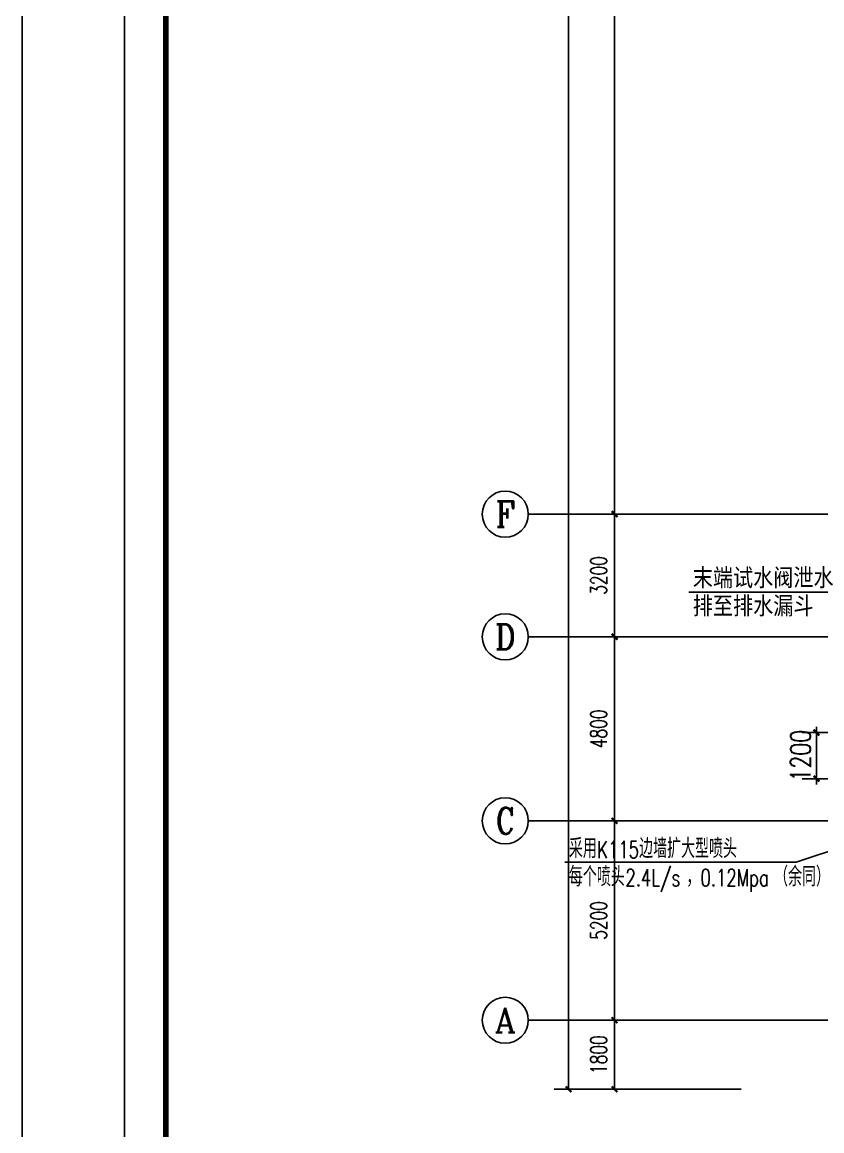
# Model space of a CAD drawing. Extents: x 0 to 2838408, y -923048 to 203859.
# Drawn here: x 2660058 to 2680921, y -549743 to -520827 of the extents above; entities that cross this region are included whole.
import ezdxf
from ezdxf.enums import TextEntityAlignment as Align

# ---------------------------------------------------------------- set-up
doc = ezdxf.new("R2010")
doc.units = 0
doc.header["$LTSCALE"] = 1000
for name, color, linetype in [('AXIS', 3, 'Continuous'), ('AXIS_TEXT', 7, 'Continuous'), ('BTTK', 7, 'Continuous'), ('DIM_喷淋', 3, 'Continuous'), ('DIM_废水', 3, 'Continuous'), ('DOTE', 8, 'Continuous'), ('PUB_TITLE', 4, 'Continuous'), ('TWT_DIM', 3, 'Continuous'), ('XREF', 8, 'Continuous')]:
    doc.layers.add(name, color=color, linetype=linetype)
doc.styles.add('_TCH_AXIS', font='COMPLEX', dxfattribs={"bigfont": 'GBCBIG'})
doc.styles.add('_TCH_DIM', font='SIMPLEX', dxfattribs={"bigfont": 'GBCBIG'})
doc.styles.add('_TCH_DIM_T3', font='SIMPLEX', dxfattribs={"width": 0.75, "bigfont": 'HZTXT'})
doc.styles.add('A_DIM_T3', font='SIMPLEX', dxfattribs={"width": 0.7, "bigfont": 'HZ'})
doc.styles.add('COMPLEX', font='COMPLEX')
doc.styles.add('HZ(TK)', font='geniso.shx', dxfattribs={"width": 0.9, "bigfont": 'hztxt.shx'})
doc.styles.get("Standard").update_dxf_attribs({"font": 'geniso.shx', "bigfont": 'hztxt.shx'})
doc.dimstyles.new('_TCH_ARCH&&150', dxfattribs={"dimtxt": 420, "dimasz": 150, "dimexe": 375, "dimexo": 450, "dimgap": 202.5, "dimtad": 1, "dimdec": 0, "dimzin": 0, "dimdsep": 46, "dimtxsty": 'A_DIM_T3', "dimblk": 'ARCHTICK', "dimcen": 0.09, "dimclrt": 7, "dimazin": 2, "dimtfac": 1, "dimtdec": 0, "dimtix": 1, "dimtmove": 2, "dimatfit": 3, "dimfxl": 150, "dimtolj": 1, "dimtzin": 0, "dimarcsym": 0})
doc.dimstyles.new('_TWT_ARCH&&150', dxfattribs={"dimtxt": 525, "dimasz": 150, "dimexe": 375, "dimexo": 450, "dimgap": 150, "dimtad": 1, "dimdec": 0, "dimzin": 0, "dimdsep": 46, "dimtxsty": '_TCH_DIM_T3', "dimblk": 'ARCHTICK', "dimcen": 0.09, "dimclrt": 7, "dimazin": 2, "dimtfac": 1, "dimtdec": 0, "dimtix": 1, "dimtmove": 2, "dimatfit": 3, "dimfxl": 1, "dimtolj": 1, "dimtzin": 0, "dimarcsym": 0})

# ---------------------------------------------------------------- blocks, each defined once
blk = doc.blocks.new('vhtemplate_2020年新竖式图框_A0')
at = {"layer": 'PUB_TITLE', "color": 7}
blk.add_lwpolyline([(0, 0), (1189, 0), (1189, 841), (0, 841)], close=True, dxfattribs=at)
at = {"layer": 'PUB_TITLE', "const_width": 1}
blk.add_lwpolyline([(25, 10), (1179, 10), (1179, 831), (25, 831)], close=True, dxfattribs=at)
at = {"layer": 'BTTK', "color": 4, "style": 'HZ(TK)', "width": 0.9}
for tag, p in [('合作单位_001', (1143.83, 741.44)), ('建设单位_001', (1143.85, 207.44)), ('工程名称_001', (1143.62, 174.44)), ('子项名称_001', (1153.71, 157.94)), ('图纸名称_001', (1143.45, 138.94))]:
    blk.add_attdef(tag, p, '', height=3.5, dxfattribs=at)
for tag, p in [('注册证书号', (1156.5, 309.01)), ('注册印章号', (1156.5, 301.01)), ('设计号', (1154, 193)), ('图别', (1137.75, 34)), ('图号', (1170.25, 34)), ('版本号', (1137.75, 26)), ('日期', (1170.25, 26))]:
    blk.add_attdef(tag, text='', height=3.5, dxfattribs=at).set_placement(p, align=Align.MIDDLE)
blk = doc.blocks.new('_ArchTick')
at = {"color": 0, "linetype": 'ByBlock', "const_width": 0.4}
blk.add_lwpolyline([(-0.5, -0.5), (0.5, 0.5)], dxfattribs=at)
blk = doc.blocks.new('*D322')
at = {"layer": 'AXIS', "color": 0, "lineweight": -2, "transparency": 16777216}
for p, q in [((2342767, -469058), (2337892, -469058)), ((2338267, -548658), (2338267, -469058)), ((2342767, -548658), (2337892, -548658))]:
    blk.add_line(p, q, dxfattribs=at)
at = {"layer": 'Defpoints', "color": 0, "transparency": 16777216}
for p in [(2338267, -469058), (2343217, -469058), (2343217, -548658)]:
    blk.add_point(p, dxfattribs=at)
at = {"layer": 'AXIS', "color": 0, "lineweight": -2, "transparency": 16777216, "xscale": 150, "yscale": 150, "zscale": 150}
for p, rotation in [((2338267, -469058), 90), ((2338267, -548658), 270)]:
    blk.add_blockref('_ArchTick', p, dxfattribs=dict(at, rotation=rotation))
at = {"layer": 'AXIS', "color": 7, "transparency": 16777216, "insert": (2337854, -508858), "char_height": 420, "attachment_point": 5, "rotation": 90, "style": 'A_DIM_T3'}
blk.add_mtext('\\A1;79600', dxfattribs=at)
blk = doc.blocks.new('*D323')
at = {"layer": 'AXIS', "color": 0, "lineweight": -2, "transparency": 16777216}
for p, q in [((2342767, -546858), (2339092, -546858)), ((2339467, -548658), (2339467, -546858)), ((2342767, -548658), (2339092, -548658))]:
    blk.add_line(p, q, dxfattribs=at)
at = {"layer": 'Defpoints', "color": 0, "transparency": 16777216}
for p in [(2339467, -546858), (2343217, -546858), (2343217, -548658)]:
    blk.add_point(p, dxfattribs=at)
at = {"layer": 'AXIS', "color": 0, "lineweight": -2, "transparency": 16777216, "xscale": 150, "yscale": 150, "zscale": 150}
for p, rotation in [((2339467, -546858), 90), ((2339467, -548658), 270)]:
    blk.add_blockref('_ArchTick', p, dxfattribs=dict(at, rotation=rotation))
at = {"layer": 'AXIS', "color": 7, "transparency": 16777216, "insert": (2339054, -547758), "char_height": 420, "attachment_point": 5, "rotation": 90, "style": 'A_DIM_T3'}
blk.add_mtext('\\A1;1800', dxfattribs=at)
blk = doc.blocks.new('*D324')
at = {"layer": 'AXIS', "color": 0, "lineweight": -2, "transparency": 16777216}
for p, q in [((2342767, -541658), (2339092, -541658)), ((2339467, -546858), (2339467, -541658)), ((2342767, -546858), (2339092, -546858))]:
    blk.add_line(p, q, dxfattribs=at)
at = {"layer": 'Defpoints', "color": 0, "transparency": 16777216}
for p in [(2339467, -541658), (2343217, -541658), (2343217, -546858)]:
    blk.add_point(p, dxfattribs=at)
at = {"layer": 'AXIS', "color": 0, "lineweight": -2, "transparency": 16777216, "xscale": 150, "yscale": 150, "zscale": 150}
for p, rotation in [((2339467, -541658), 90), ((2339467, -546858), 270)]:
    blk.add_blockref('_ArchTick', p, dxfattribs=dict(at, rotation=rotation))
at = {"layer": 'AXIS', "color": 7, "transparency": 16777216, "insert": (2339054, -544258), "char_height": 420, "attachment_point": 5, "rotation": 90, "style": 'A_DIM_T3'}
blk.add_mtext('\\A1;5200', dxfattribs=at)
blk = doc.blocks.new('*D325')
at = {"layer": 'AXIS', "color": 0, "lineweight": -2, "transparency": 16777216}
for p, q in [((2342767, -536858), (2339092, -536858)), ((2339467, -541658), (2339467, -536858)), ((2342767, -541658), (2339092, -541658))]:
    blk.add_line(p, q, dxfattribs=at)
at = {"layer": 'Defpoints', "color": 0, "transparency": 16777216}
for p in [(2339467, -536858), (2343217, -536858), (2343217, -541658)]:
    blk.add_point(p, dxfattribs=at)
at = {"layer": 'AXIS', "color": 0, "lineweight": -2, "transparency": 16777216, "xscale": 150, "yscale": 150, "zscale": 150}
for p, rotation in [((2339467, -536858), 90), ((2339467, -541658), 270)]:
    blk.add_blockref('_ArchTick', p, dxfattribs=dict(at, rotation=rotation))
at = {"layer": 'AXIS', "color": 7, "transparency": 16777216, "insert": (2339054, -539258), "char_height": 420, "attachment_point": 5, "rotation": 90, "style": 'A_DIM_T3'}
blk.add_mtext('\\A1;4800', dxfattribs=at)
blk = doc.blocks.new('*D326')
at = {"layer": 'AXIS', "color": 0, "lineweight": -2, "transparency": 16777216}
for p, q in [((2342767, -533658), (2339092, -533658)), ((2339467, -536858), (2339467, -533658)), ((2342767, -536858), (2339092, -536858))]:
    blk.add_line(p, q, dxfattribs=at)
at = {"layer": 'Defpoints', "color": 0, "transparency": 16777216}
for p in [(2339467, -533658), (2343217, -533658), (2343217, -536858)]:
    blk.add_point(p, dxfattribs=at)
at = {"layer": 'AXIS', "color": 0, "lineweight": -2, "transparency": 16777216, "xscale": 150, "yscale": 150, "zscale": 150}
for p, rotation in [((2339467, -533658), 90), ((2339467, -536858), 270)]:
    blk.add_blockref('_ArchTick', p, dxfattribs=dict(at, rotation=rotation))
at = {"layer": 'AXIS', "color": 7, "transparency": 16777216, "insert": (2339054, -535258), "char_height": 420, "attachment_point": 5, "rotation": 90, "style": 'A_DIM_T3'}
blk.add_mtext('\\A1;3200', dxfattribs=at)
blk = doc.blocks.new('*D327')
at = {"layer": 'AXIS', "color": 0, "lineweight": -2, "transparency": 16777216}
for p, q in [((2342767, -484058), (2339092, -484058)), ((2339467, -533658), (2339467, -484058)), ((2342767, -533658), (2339092, -533658))]:
    blk.add_line(p, q, dxfattribs=at)
at = {"layer": 'Defpoints', "color": 0, "transparency": 16777216}
for p in [(2339467, -484058), (2343217, -484058), (2343217, -533658)]:
    blk.add_point(p, dxfattribs=at)
at = {"layer": 'AXIS', "color": 0, "lineweight": -2, "transparency": 16777216, "xscale": 150, "yscale": 150, "zscale": 150}
for p, rotation in [((2339467, -484058), 90), ((2339467, -533658), 270)]:
    blk.add_blockref('_ArchTick', p, dxfattribs=dict(at, rotation=rotation))
at = {"layer": 'AXIS', "color": 7, "transparency": 16777216, "insert": (2339054, -508858), "char_height": 420, "attachment_point": 5, "rotation": 90, "style": 'A_DIM_T3'}
blk.add_mtext('\\A1;49600', dxfattribs=at)
blk = doc.blocks.new('*D386')
at = {"layer": 'AXIS', "color": 0, "lineweight": -2, "transparency": 16777216}
for p, q in [((2342767, -469058), (2337892, -469058)), ((2338267, -548658), (2338267, -469058)), ((2342767, -548658), (2337892, -548658))]:
    blk.add_line(p, q, dxfattribs=at)
at = {"layer": 'Defpoints', "color": 0, "transparency": 16777216}
for p in [(2338267, -469058), (2343217, -469058), (2343217, -548658)]:
    blk.add_point(p, dxfattribs=at)
at = {"layer": 'AXIS', "color": 0, "lineweight": -2, "transparency": 16777216, "xscale": 150, "yscale": 150, "zscale": 150}
for p, rotation in [((2338267, -469058), 90), ((2338267, -548658), 270)]:
    blk.add_blockref('_ArchTick', p, dxfattribs=dict(at, rotation=rotation))
at = {"layer": 'AXIS', "color": 7, "transparency": 16777216, "insert": (2337854, -508858), "char_height": 420, "attachment_point": 5, "rotation": 90, "style": 'A_DIM_T3'}
blk.add_mtext('\\A1;79600', dxfattribs=at)
blk = doc.blocks.new('*D387')
at = {"layer": 'AXIS', "color": 0, "lineweight": -2, "transparency": 16777216}
for p, q in [((2342767, -546858), (2339092, -546858)), ((2339467, -548658), (2339467, -546858)), ((2342767, -548658), (2339092, -548658))]:
    blk.add_line(p, q, dxfattribs=at)
at = {"layer": 'Defpoints', "color": 0, "transparency": 16777216}
for p in [(2339467, -546858), (2343217, -546858), (2343217, -548658)]:
    blk.add_point(p, dxfattribs=at)
at = {"layer": 'AXIS', "color": 0, "lineweight": -2, "transparency": 16777216, "xscale": 150, "yscale": 150, "zscale": 150}
for p, rotation in [((2339467, -546858), 90), ((2339467, -548658), 270)]:
    blk.add_blockref('_ArchTick', p, dxfattribs=dict(at, rotation=rotation))
at = {"layer": 'AXIS', "color": 7, "transparency": 16777216, "insert": (2339054, -547758), "char_height": 420, "attachment_point": 5, "rotation": 90, "style": 'A_DIM_T3'}
blk.add_mtext('\\A1;1800', dxfattribs=at)
blk = doc.blocks.new('*D388')
at = {"layer": 'AXIS', "color": 0, "lineweight": -2, "transparency": 16777216}
for p, q in [((2342767, -541658), (2339092, -541658)), ((2339467, -546858), (2339467, -541658)), ((2342767, -546858), (2339092, -546858))]:
    blk.add_line(p, q, dxfattribs=at)
at = {"layer": 'Defpoints', "color": 0, "transparency": 16777216}
for p in [(2339467, -541658), (2343217, -541658), (2343217, -546858)]:
    blk.add_point(p, dxfattribs=at)
at = {"layer": 'AXIS', "color": 0, "lineweight": -2, "transparency": 16777216, "xscale": 150, "yscale": 150, "zscale": 150}
for p, rotation in [((2339467, -541658), 90), ((2339467, -546858), 270)]:
    blk.add_blockref('_ArchTick', p, dxfattribs=dict(at, rotation=rotation))
at = {"layer": 'AXIS', "color": 7, "transparency": 16777216, "insert": (2339054, -544258), "char_height": 420, "attachment_point": 5, "rotation": 90, "style": 'A_DIM_T3'}
blk.add_mtext('\\A1;5200', dxfattribs=at)
blk = doc.blocks.new('*D389')
at = {"layer": 'AXIS', "color": 0, "lineweight": -2, "transparency": 16777216}
for p, q in [((2342767, -536858), (2339092, -536858)), ((2339467, -541658), (2339467, -536858)), ((2342767, -541658), (2339092, -541658))]:
    blk.add_line(p, q, dxfattribs=at)
at = {"layer": 'Defpoints', "color": 0, "transparency": 16777216}
for p in [(2339467, -536858), (2343217, -536858), (2343217, -541658)]:
    blk.add_point(p, dxfattribs=at)
at = {"layer": 'AXIS', "color": 0, "lineweight": -2, "transparency": 16777216, "xscale": 150, "yscale": 150, "zscale": 150}
for p, rotation in [((2339467, -536858), 90), ((2339467, -541658), 270)]:
    blk.add_blockref('_ArchTick', p, dxfattribs=dict(at, rotation=rotation))
at = {"layer": 'AXIS', "color": 7, "transparency": 16777216, "insert": (2339054, -539258), "char_height": 420, "attachment_point": 5, "rotation": 90, "style": 'A_DIM_T3'}
blk.add_mtext('\\A1;4800', dxfattribs=at)
blk = doc.blocks.new('*D390')
at = {"layer": 'AXIS', "color": 0, "lineweight": -2, "transparency": 16777216}
for p, q in [((2342767, -533658), (2339092, -533658)), ((2339467, -536858), (2339467, -533658)), ((2342767, -536858), (2339092, -536858))]:
    blk.add_line(p, q, dxfattribs=at)
at = {"layer": 'Defpoints', "color": 0, "transparency": 16777216}
for p in [(2339467, -533658), (2343217, -533658), (2343217, -536858)]:
    blk.add_point(p, dxfattribs=at)
at = {"layer": 'AXIS', "color": 0, "lineweight": -2, "transparency": 16777216, "xscale": 150, "yscale": 150, "zscale": 150}
for p, rotation in [((2339467, -533658), 90), ((2339467, -536858), 270)]:
    blk.add_blockref('_ArchTick', p, dxfattribs=dict(at, rotation=rotation))
at = {"layer": 'AXIS', "color": 7, "transparency": 16777216, "insert": (2339054, -535258), "char_height": 420, "attachment_point": 5, "rotation": 90, "style": 'A_DIM_T3'}
blk.add_mtext('\\A1;3200', dxfattribs=at)
blk = doc.blocks.new('*D391')
at = {"layer": 'AXIS', "color": 0, "lineweight": -2, "transparency": 16777216}
for p, q in [((2342767, -484058), (2339092, -484058)), ((2339467, -533658), (2339467, -484058)), ((2342767, -533658), (2339092, -533658))]:
    blk.add_line(p, q, dxfattribs=at)
at = {"layer": 'Defpoints', "color": 0, "transparency": 16777216}
for p in [(2339467, -484058), (2343217, -484058), (2343217, -533658)]:
    blk.add_point(p, dxfattribs=at)
at = {"layer": 'AXIS', "color": 0, "lineweight": -2, "transparency": 16777216, "xscale": 150, "yscale": 150, "zscale": 150}
for p, rotation in [((2339467, -484058), 90), ((2339467, -533658), 270)]:
    blk.add_blockref('_ArchTick', p, dxfattribs=dict(at, rotation=rotation))
at = {"layer": 'AXIS', "color": 7, "transparency": 16777216, "insert": (2339054, -508858), "char_height": 420, "attachment_point": 5, "rotation": 90, "style": 'A_DIM_T3'}
blk.add_mtext('\\A1;49600', dxfattribs=at)
blk = doc.blocks.new('*D450')
at = {"layer": 'AXIS', "color": 0, "lineweight": -2, "transparency": 16777216}
for p, q in [((2342767, -469058), (2337892, -469058)), ((2338267, -548658), (2338267, -469058)), ((2342767, -548658), (2337892, -548658))]:
    blk.add_line(p, q, dxfattribs=at)
at = {"layer": 'Defpoints', "color": 0, "transparency": 16777216}
for p in [(2338267, -469058), (2343217, -469058), (2343217, -548658)]:
    blk.add_point(p, dxfattribs=at)
at = {"layer": 'AXIS', "color": 0, "lineweight": -2, "transparency": 16777216, "xscale": 150, "yscale": 150, "zscale": 150}
for p, rotation in [((2338267, -469058), 90), ((2338267, -548658), 270)]:
    blk.add_blockref('_ArchTick', p, dxfattribs=dict(at, rotation=rotation))
at = {"layer": 'AXIS', "color": 7, "transparency": 16777216, "insert": (2337854, -508858), "char_height": 420, "attachment_point": 5, "rotation": 90, "style": 'A_DIM_T3'}
blk.add_mtext('\\A1;79600', dxfattribs=at)
blk = doc.blocks.new('*D451')
at = {"layer": 'AXIS', "color": 0, "lineweight": -2, "transparency": 16777216}
for p, q in [((2342767, -546858), (2339092, -546858)), ((2339467, -548658), (2339467, -546858)), ((2342767, -548658), (2339092, -548658))]:
    blk.add_line(p, q, dxfattribs=at)
at = {"layer": 'Defpoints', "color": 0, "transparency": 16777216}
for p in [(2339467, -546858), (2343217, -546858), (2343217, -548658)]:
    blk.add_point(p, dxfattribs=at)
at = {"layer": 'AXIS', "color": 0, "lineweight": -2, "transparency": 16777216, "xscale": 150, "yscale": 150, "zscale": 150}
for p, rotation in [((2339467, -546858), 90), ((2339467, -548658), 270)]:
    blk.add_blockref('_ArchTick', p, dxfattribs=dict(at, rotation=rotation))
at = {"layer": 'AXIS', "color": 7, "transparency": 16777216, "insert": (2339054, -547758), "char_height": 420, "attachment_point": 5, "rotation": 90, "style": 'A_DIM_T3'}
blk.add_mtext('\\A1;1800', dxfattribs=at)
blk = doc.blocks.new('*D452')
at = {"layer": 'AXIS', "color": 0, "lineweight": -2, "transparency": 16777216}
for p, q in [((2342767, -541658), (2339092, -541658)), ((2339467, -546858), (2339467, -541658)), ((2342767, -546858), (2339092, -546858))]:
    blk.add_line(p, q, dxfattribs=at)
at = {"layer": 'Defpoints', "color": 0, "transparency": 16777216}
for p in [(2339467, -541658), (2343217, -541658), (2343217, -546858)]:
    blk.add_point(p, dxfattribs=at)
at = {"layer": 'AXIS', "color": 0, "lineweight": -2, "transparency": 16777216, "xscale": 150, "yscale": 150, "zscale": 150}
for p, rotation in [((2339467, -541658), 90), ((2339467, -546858), 270)]:
    blk.add_blockref('_ArchTick', p, dxfattribs=dict(at, rotation=rotation))
at = {"layer": 'AXIS', "color": 7, "transparency": 16777216, "insert": (2339054, -544258), "char_height": 420, "attachment_point": 5, "rotation": 90, "style": 'A_DIM_T3'}
blk.add_mtext('\\A1;5200', dxfattribs=at)
blk = doc.blocks.new('*D453')
at = {"layer": 'AXIS', "color": 0, "lineweight": -2, "transparency": 16777216}
for p, q in [((2342767, -536858), (2339092, -536858)), ((2339467, -541658), (2339467, -536858)), ((2342767, -541658), (2339092, -541658))]:
    blk.add_line(p, q, dxfattribs=at)
at = {"layer": 'Defpoints', "color": 0, "transparency": 16777216}
for p in [(2339467, -536858), (2343217, -536858), (2343217, -541658)]:
    blk.add_point(p, dxfattribs=at)
at = {"layer": 'AXIS', "color": 0, "lineweight": -2, "transparency": 16777216, "xscale": 150, "yscale": 150, "zscale": 150}
for p, rotation in [((2339467, -536858), 90), ((2339467, -541658), 270)]:
    blk.add_blockref('_ArchTick', p, dxfattribs=dict(at, rotation=rotation))
at = {"layer": 'AXIS', "color": 7, "transparency": 16777216, "insert": (2339054, -539258), "char_height": 420, "attachment_point": 5, "rotation": 90, "style": 'A_DIM_T3'}
blk.add_mtext('\\A1;4800', dxfattribs=at)
blk = doc.blocks.new('*D454')
at = {"layer": 'AXIS', "color": 0, "lineweight": -2, "transparency": 16777216}
for p, q in [((2342767, -533658), (2339092, -533658)), ((2339467, -536858), (2339467, -533658)), ((2342767, -536858), (2339092, -536858))]:
    blk.add_line(p, q, dxfattribs=at)
at = {"layer": 'Defpoints', "color": 0, "transparency": 16777216}
for p in [(2339467, -533658), (2343217, -533658), (2343217, -536858)]:
    blk.add_point(p, dxfattribs=at)
at = {"layer": 'AXIS', "color": 0, "lineweight": -2, "transparency": 16777216, "xscale": 150, "yscale": 150, "zscale": 150}
for p, rotation in [((2339467, -533658), 90), ((2339467, -536858), 270)]:
    blk.add_blockref('_ArchTick', p, dxfattribs=dict(at, rotation=rotation))
at = {"layer": 'AXIS', "color": 7, "transparency": 16777216, "insert": (2339054, -535258), "char_height": 420, "attachment_point": 5, "rotation": 90, "style": 'A_DIM_T3'}
blk.add_mtext('\\A1;3200', dxfattribs=at)
blk = doc.blocks.new('*D455')
at = {"layer": 'AXIS', "color": 0, "lineweight": -2, "transparency": 16777216}
for p, q in [((2342767, -484058), (2339092, -484058)), ((2339467, -533658), (2339467, -484058)), ((2342767, -533658), (2339092, -533658))]:
    blk.add_line(p, q, dxfattribs=at)
at = {"layer": 'Defpoints', "color": 0, "transparency": 16777216}
for p in [(2339467, -484058), (2343217, -484058), (2343217, -533658)]:
    blk.add_point(p, dxfattribs=at)
at = {"layer": 'AXIS', "color": 0, "lineweight": -2, "transparency": 16777216, "xscale": 150, "yscale": 150, "zscale": 150}
for p, rotation in [((2339467, -484058), 90), ((2339467, -533658), 270)]:
    blk.add_blockref('_ArchTick', p, dxfattribs=dict(at, rotation=rotation))
at = {"layer": 'AXIS', "color": 7, "transparency": 16777216, "insert": (2339054, -508858), "char_height": 420, "attachment_point": 5, "rotation": 90, "style": 'A_DIM_T3'}
blk.add_mtext('\\A1;49600', dxfattribs=at)
blk = doc.blocks.new('_AXISO')
at = {"color": 0}
blk.add_circle((0, 0), 0.5, dxfattribs=at)
at = {"layer": 'AXIS_TEXT', "color": 0, "style": 'COMPLEX', "width": 1.041667}
blk.add_attdef('A', text='', height=0.56, dxfattribs=at).set_placement((-0.25, -0.28), (0.25, -0.28), align=Align.FIT)
blk = doc.blocks.new('*D514')
at = {"layer": 'AXIS', "color": 0, "lineweight": -2, "transparency": 16777216}
for p, q in [((2342767, -469058), (2337892, -469058)), ((2338267, -548658), (2338267, -469058)), ((2342767, -548658), (2337892, -548658))]:
    blk.add_line(p, q, dxfattribs=at)
at = {"layer": 'Defpoints', "color": 0, "transparency": 16777216}
for p in [(2338267, -469058), (2343217, -469058), (2343217, -548658)]:
    blk.add_point(p, dxfattribs=at)
at = {"layer": 'AXIS', "color": 0, "lineweight": -2, "transparency": 16777216, "xscale": 150, "yscale": 150, "zscale": 150}
for p, rotation in [((2338267, -469058), 90), ((2338267, -548658), 270)]:
    blk.add_blockref('_ArchTick', p, dxfattribs=dict(at, rotation=rotation))
at = {"layer": 'AXIS', "color": 7, "transparency": 16777216, "insert": (2337854, -508858), "char_height": 420, "attachment_point": 5, "rotation": 90, "style": 'A_DIM_T3'}
blk.add_mtext('\\A1;79600', dxfattribs=at)
blk = doc.blocks.new('*D515')
at = {"layer": 'AXIS', "color": 0, "lineweight": -2, "transparency": 16777216}
for p, q in [((2342767, -546858), (2339092, -546858)), ((2339467, -548658), (2339467, -546858)), ((2342767, -548658), (2339092, -548658))]:
    blk.add_line(p, q, dxfattribs=at)
at = {"layer": 'Defpoints', "color": 0, "transparency": 16777216}
for p in [(2339467, -546858), (2343217, -546858), (2343217, -548658)]:
    blk.add_point(p, dxfattribs=at)
at = {"layer": 'AXIS', "color": 0, "lineweight": -2, "transparency": 16777216, "xscale": 150, "yscale": 150, "zscale": 150}
for p, rotation in [((2339467, -546858), 90), ((2339467, -548658), 270)]:
    blk.add_blockref('_ArchTick', p, dxfattribs=dict(at, rotation=rotation))
at = {"layer": 'AXIS', "color": 7, "transparency": 16777216, "insert": (2339054, -547758), "char_height": 420, "attachment_point": 5, "rotation": 90, "style": 'A_DIM_T3'}
blk.add_mtext('\\A1;1800', dxfattribs=at)
blk = doc.blocks.new('*D516')
at = {"layer": 'AXIS', "color": 0, "lineweight": -2, "transparency": 16777216}
for p, q in [((2342767, -541658), (2339092, -541658)), ((2339467, -546858), (2339467, -541658)), ((2342767, -546858), (2339092, -546858))]:
    blk.add_line(p, q, dxfattribs=at)
at = {"layer": 'Defpoints', "color": 0, "transparency": 16777216}
for p in [(2339467, -541658), (2343217, -541658), (2343217, -546858)]:
    blk.add_point(p, dxfattribs=at)
at = {"layer": 'AXIS', "color": 0, "lineweight": -2, "transparency": 16777216, "xscale": 150, "yscale": 150, "zscale": 150}
for p, rotation in [((2339467, -541658), 90), ((2339467, -546858), 270)]:
    blk.add_blockref('_ArchTick', p, dxfattribs=dict(at, rotation=rotation))
at = {"layer": 'AXIS', "color": 7, "transparency": 16777216, "insert": (2339054, -544258), "char_height": 420, "attachment_point": 5, "rotation": 90, "style": 'A_DIM_T3'}
blk.add_mtext('\\A1;5200', dxfattribs=at)
blk = doc.blocks.new('*D517')
at = {"layer": 'AXIS', "color": 0, "lineweight": -2, "transparency": 16777216}
for p, q in [((2342767, -536858), (2339092, -536858)), ((2339467, -541658), (2339467, -536858)), ((2342767, -541658), (2339092, -541658))]:
    blk.add_line(p, q, dxfattribs=at)
at = {"layer": 'Defpoints', "color": 0, "transparency": 16777216}
for p in [(2339467, -536858), (2343217, -536858), (2343217, -541658)]:
    blk.add_point(p, dxfattribs=at)
at = {"layer": 'AXIS', "color": 0, "lineweight": -2, "transparency": 16777216, "xscale": 150, "yscale": 150, "zscale": 150}
for p, rotation in [((2339467, -536858), 90), ((2339467, -541658), 270)]:
    blk.add_blockref('_ArchTick', p, dxfattribs=dict(at, rotation=rotation))
at = {"layer": 'AXIS', "color": 7, "transparency": 16777216, "insert": (2339054, -539258), "char_height": 420, "attachment_point": 5, "rotation": 90, "style": 'A_DIM_T3'}
blk.add_mtext('\\A1;4800', dxfattribs=at)
blk = doc.blocks.new('*D518')
at = {"layer": 'AXIS', "color": 0, "lineweight": -2, "transparency": 16777216}
for p, q in [((2342767, -533658), (2339092, -533658)), ((2339467, -536858), (2339467, -533658)), ((2342767, -536858), (2339092, -536858))]:
    blk.add_line(p, q, dxfattribs=at)
at = {"layer": 'Defpoints', "color": 0, "transparency": 16777216}
for p in [(2339467, -533658), (2343217, -533658), (2343217, -536858)]:
    blk.add_point(p, dxfattribs=at)
at = {"layer": 'AXIS', "color": 0, "lineweight": -2, "transparency": 16777216, "xscale": 150, "yscale": 150, "zscale": 150}
for p, rotation in [((2339467, -533658), 90), ((2339467, -536858), 270)]:
    blk.add_blockref('_ArchTick', p, dxfattribs=dict(at, rotation=rotation))
at = {"layer": 'AXIS', "color": 7, "transparency": 16777216, "insert": (2339054, -535258), "char_height": 420, "attachment_point": 5, "rotation": 90, "style": 'A_DIM_T3'}
blk.add_mtext('\\A1;3200', dxfattribs=at)
blk = doc.blocks.new('*D519')
at = {"layer": 'AXIS', "color": 0, "lineweight": -2, "transparency": 16777216}
for p, q in [((2342767, -484058), (2339092, -484058)), ((2339467, -533658), (2339467, -484058)), ((2342767, -533658), (2339092, -533658))]:
    blk.add_line(p, q, dxfattribs=at)
at = {"layer": 'Defpoints', "color": 0, "transparency": 16777216}
for p in [(2339467, -484058), (2343217, -484058), (2343217, -533658)]:
    blk.add_point(p, dxfattribs=at)
at = {"layer": 'AXIS', "color": 0, "lineweight": -2, "transparency": 16777216, "xscale": 150, "yscale": 150, "zscale": 150}
for p, rotation in [((2339467, -484058), 90), ((2339467, -533658), 270)]:
    blk.add_blockref('_ArchTick', p, dxfattribs=dict(at, rotation=rotation))
at = {"layer": 'AXIS', "color": 7, "transparency": 16777216, "insert": (2339054, -508858), "char_height": 420, "attachment_point": 5, "rotation": 90, "style": 'A_DIM_T3'}
blk.add_mtext('\\A1;49600', dxfattribs=at)
blk = doc.blocks.new('*D2243')
at = {"layer": 'Defpoints', "color": 0, "linetype": 'ByBlock', "transparency": 16777216}
for p in [(2680780, -539358), (2682263, -539358), (2682263, -540558)]:
    blk.add_point(p, dxfattribs=at)
at = {"layer": 'TWT_DIM', "color": 0, "linetype": 'ByBlock', "lineweight": -2, "transparency": 16777216}
for p, q in [((2680780, -539358), (2680780, -539208)), ((2681813, -539358), (2680405, -539358)), ((2680780, -540558), (2680780, -539358)), ((2681813, -540558), (2680405, -540558)), ((2680780, -540558), (2680780, -540708))]:
    blk.add_line(p, q, dxfattribs=at)
at = {"layer": 'TWT_DIM', "color": 0, "linetype": 'ByBlock', "lineweight": -2, "transparency": 16777216, "xscale": 150, "yscale": 150, "zscale": 150}
for p, rotation in [((2680780, -539358), 270), ((2680780, -540558), 90)]:
    blk.add_blockref('_ArchTick', p, dxfattribs=dict(at, rotation=rotation))
at = {"layer": 'TWT_DIM', "color": 7, "linetype": 'ByBlock', "transparency": 16777216, "insert": (2680367, -539958), "char_height": 525, "attachment_point": 5, "rotation": 90, "style": '_TCH_DIM_T3'}
blk.add_mtext('\\A1;1200', dxfattribs=at)
blk = doc.blocks.new('3F1')
at = {"layer": 'AXIS'}
for p, q in [((2343216.7, -533658.3), (2337216.7, -533658.3)), ((2343216.7, -536858.3), (2337216.7, -536858.3)), ((2343216.7, -541658.3), (2337216.7, -541658.3)), ((2343216.7, -546858.3), (2337216.7, -546858.3))]:
    blk.add_line(p, q, dxfattribs=at)
at = {"layer": 'Defpoints', "color": 250}
blk.add_lwpolyline([(2326685.8, -571303.4), (2468623.3, -571303.4), (2468623.3, -498186.6), (2326685.8, -498186.6)], close=True, dxfattribs=at)
at = {"layer": 'DOTE'}
for p, q in [((2343216.7, -533658.3), (2364264.3, -533658.3)), ((2343216.7, -536858.3), (2453916.7, -536858.3)), ((2343216.7, -541658.3), (2453916.7, -541658.3)), ((2343216.7, -546858.3), (2453916.7, -546858.3)), ((2343216.7, -546858.3), (2453916.7, -546858.3))]:
    blk.add_line(p, q, dxfattribs=at)
at = {"layer": 'AXIS'}
ref = blk.add_blockref('_AXISO', (2336616.7, -533658.3), dxfattribs=dict(at, xscale=1200, yscale=1200, zscale=1200))
ref.add_attrib('A', 'F', dxfattribs={"layer": 'AXIS_TEXT', "height": 668.2, "style": '_TCH_AXIS'}).set_placement((2336362.2, -533992.3), (2336871.3, -533992.3), align=Align.FIT)
ref = blk.add_blockref('_AXISO', (2336616.7, -536858.3), dxfattribs=dict(at, xscale=1200, yscale=1200, zscale=1200))
ref.add_attrib('A', 'D', dxfattribs={"layer": 'AXIS_TEXT', "height": 652.9, "style": '_TCH_AXIS'}).set_placement((2336352.5, -537184.7), (2336881, -537184.7), align=Align.FIT)
ref = blk.add_blockref('_AXISO', (2336616.7, -541658.3), dxfattribs=dict(at, xscale=1200, yscale=1200, zscale=1200))
ref.add_attrib('A', 'C', dxfattribs={"layer": 'AXIS_TEXT', "height": 683.5, "style": '_TCH_AXIS'}).set_placement((2336372.6, -542000), (2336860.9, -542000), align=Align.FIT)
ref = blk.add_blockref('_AXISO', (2336616.7, -546858.3), dxfattribs=dict(at, xscale=1200, yscale=1200, zscale=1200))
ref.add_attrib('A', 'A', dxfattribs={"layer": 'AXIS_TEXT', "height": 637.8, "style": '_TCH_AXIS'}).set_placement((2336343.4, -547177.1), (2336890.1, -547177.1), align=Align.FIT)
for p1, p2, distance, picture, middle in [((2343216.7, -548658.3), (2343216.7, -469058.3), 4950, '*D322', (2337854.2, -508858.3)), ((2343216.7, -548658.3), (2343216.7, -469058.3), 4950, '*D386', (2337854.2, -508858.3)), ((2343216.7, -548658.3), (2343216.7, -469058.3), 4950, '*D450', (2337854.2, -508858.3)), ((2343216.7, -548658.3), (2343216.7, -469058.3), 4950, '*D514', (2337854.2, -508858.3)), ((2343216.7, -533658.3), (2343216.7, -484058.3), 3750, '*D327', (2339054.2, -508858.3)), ((2343216.7, -533658.3), (2343216.7, -484058.3), 3750, '*D391', (2339054.2, -508858.3)), ((2343216.7, -533658.3), (2343216.7, -484058.3), 3750, '*D455', (2339054.2, -508858.3)), ((2343216.7, -533658.3), (2343216.7, -484058.3), 3750, '*D519', (2339054.2, -508858.3)), ((2343216.7, -536858.3), (2343216.7, -533658.3), 3750, '*D326', (2339054.2, -535258.3)), ((2343216.7, -536858.3), (2343216.7, -533658.3), 3750, '*D390', (2339054.2, -535258.3)), ((2343216.7, -536858.3), (2343216.7, -533658.3), 3750, '*D454', (2339054.2, -535258.3)), ((2343216.7, -536858.3), (2343216.7, -533658.3), 3750, '*D518', (2339054.2, -535258.3)), ((2343216.7, -541658.3), (2343216.7, -536858.3), 3750, '*D325', (2339054.2, -539258.3)), ((2343216.7, -541658.3), (2343216.7, -536858.3), 3750, '*D389', (2339054.2, -539258.3)), ((2343216.7, -541658.3), (2343216.7, -536858.3), 3750, '*D453', (2339054.2, -539258.3)), ((2343216.7, -541658.3), (2343216.7, -536858.3), 3750, '*D517', (2339054.2, -539258.3)), ((2343216.7, -546858.3), (2343216.7, -541658.3), 3750, '*D324', (2339054.2, -544258.3)), ((2343216.7, -546858.3), (2343216.7, -541658.3), 3750, '*D388', (2339054.2, -544258.3)), ((2343216.7, -546858.3), (2343216.7, -541658.3), 3750, '*D452', (2339054.2, -544258.3)), ((2343216.7, -546858.3), (2343216.7, -541658.3), 3750, '*D516', (2339054.2, -544258.3)), ((2343216.7, -548658.3), (2343216.7, -546858.3), 3750, '*D323', (2339054.2, -547758.3)), ((2343216.7, -548658.3), (2343216.7, -546858.3), 3750, '*D387', (2339054.2, -547758.3)), ((2343216.7, -548658.3), (2343216.7, -546858.3), 3750, '*D451', (2339054.2, -547758.3)), ((2343216.7, -548658.3), (2343216.7, -546858.3), 3750, '*D515', (2339054.2, -547758.3))]:
    dim = blk.add_aligned_dim(p1=p1, p2=p2, distance=distance, dimstyle='_TCH_ARCH&&150', dxfattribs=at)
    dim.commit()
    dim.dimension.update_dxf_attribs({"geometry": picture, "text_midpoint": middle})

msp = doc.modelspace()

# ---------------------------------------------------------------- linework, layer by layer
at = {"layer": 'DIM_喷淋', "linetype": 'ByBlock'}
for p, q in [((2683212.5, -541758.3), (2680250.2, -542735)), ((2680250.2, -542735), (2674217.1, -542735))]:
    msp.add_line(p, q, dxfattribs=at)
at = {"layer": 'DIM_废水', "linetype": 'ByBlock'}
msp.add_line((2681730.4, -535697), (2677449.2, -535697), dxfattribs=at)

# ---------------------------------------------------------------- block references
at = {"xscale": 150, "yscale": 150, "zscale": 150}
msp.add_blockref('vhtemplate_2020年新竖式图框_A0', (2660058, -576073.4), dxfattribs=at)
at = {"layer": 'XREF'}
msp.add_blockref('3F1', (336045.8, 0), dxfattribs=at)

# ---------------------------------------------------------------- texts
at = {"layer": 'DIM_喷淋', "color": 7, "linetype": 'ByBlock', "style": '_TCH_DIM'}
for s, height, p in [('采用', 506.38, (2674322.1, -542630)), ('边墙扩大型喷头', 506.38, (2676154.3, -542630)), ('每个喷头', 506.38, (2674322.1, -543365)), ('（余同）', 506.38, (2679675.2, -543365)), ('，', 506.4, (2677386.5, -543365))]:
    msp.add_text(s, height=height, dxfattribs=at).set_placement(p)
at = {"layer": 'DIM_喷淋', "color": 7, "linetype": 'ByBlock', "style": '_TCH_DIM', "width": 0.705882}
for s, p in [('K115', (2675059.3, -542630)), ('2.4L/s', (2675796.5, -543365)), ('0.12Mpa', (2677755.2, -543365))]:
    msp.add_text(s, height=446.25, dxfattribs=at).set_placement(p)
at = {"layer": 'DIM_废水', "color": 7, "linetype": 'ByBlock'}
for s, p in [('末端试水阀泄水', (2677554.2, -535592)), ('排至排水漏斗', (2677554.2, -536327))]:
    msp.add_text(s, height=525, dxfattribs=at).set_placement(p)

# ---------------------------------------------------------------- dimensions: what is measured, and where the dimension line sits
at = {"layer": 'TWT_DIM', "linetype": 'ByBlock'}
dim = msp.add_aligned_dim(p1=(2682262.5, -540558.3), p2=(2682262.5, -539358.3), distance=1482.7, dimstyle='_TWT_ARCH&&150', dxfattribs=at)
dim.commit()
dim.dimension.update_dxf_attribs({"geometry": '*D2243', "text_midpoint": (2680367.4, -539958.3)})

doc.saveas('drawing.dxf')
